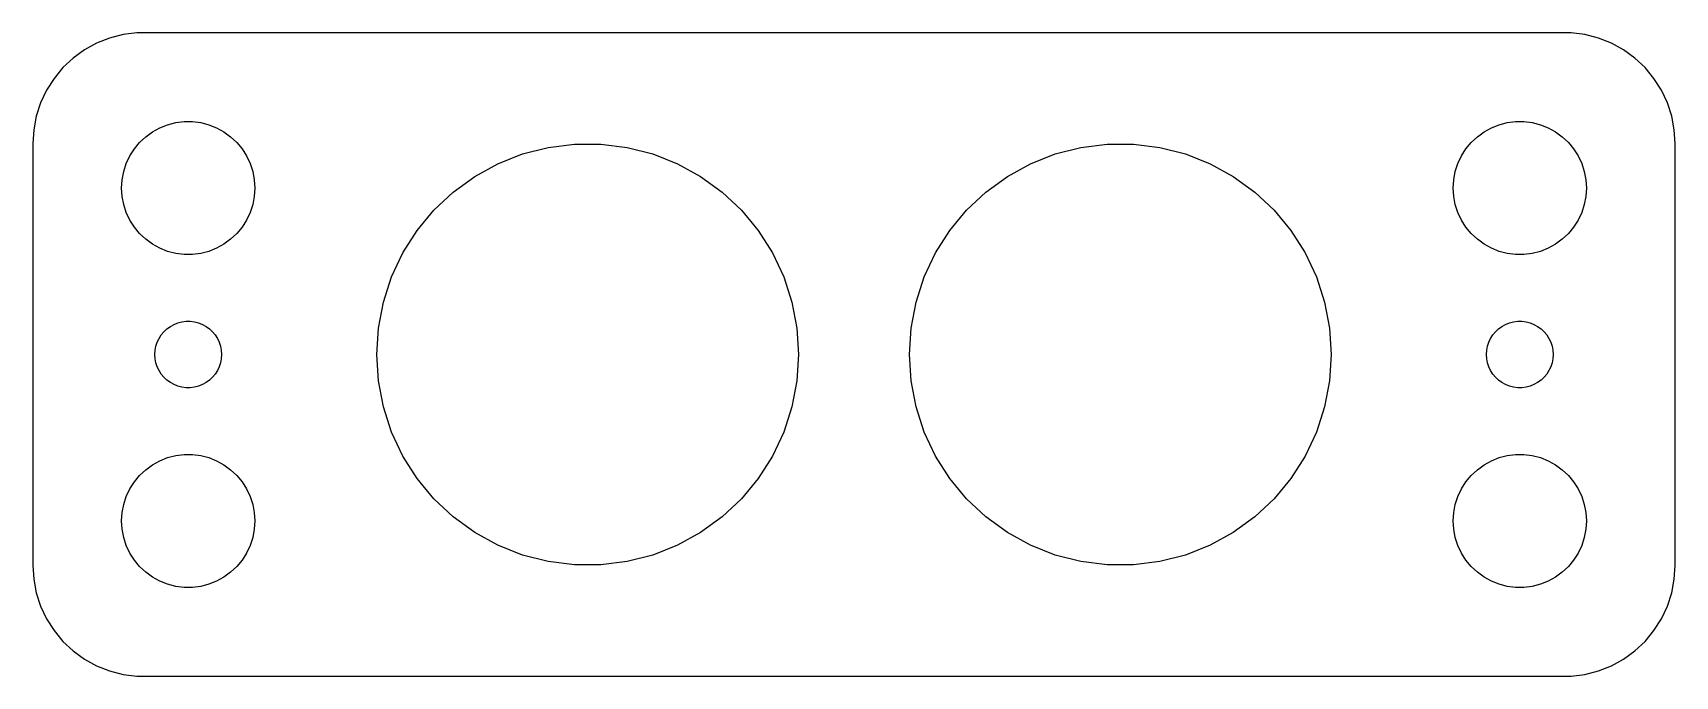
# Model space of a CAD drawing. Header units: metres. Extents: x -37 to 37, y -14.5 to 14.5.
import ezdxf

# ---------------------------------------------------------------- set-up
doc = ezdxf.new("R2010")
doc.units = ezdxf.units.M

msp = doc.modelspace()

# ---------------------------------------------------------------- linework, layer by layer
for p, q in [((-33.5451, 14.2553), (-34.1289, 14.0241)), ((-32.9369, 14.4114), (-33.5451, 14.2553)), ((-32.3139, 14.4901), (-32.9369, 14.4114)), ((32.3139, 14.4901), (-32.3139, 14.4901)), ((32.9369, 14.4114), (32.3139, 14.4901)), ((33.5451, 14.2553), (32.9369, 14.4114)), ((34.1289, 14.0241), (33.5451, 14.2553)), ((-35.1871, 13.3526), (-35.6448, 12.9227)), ((-34.6791, 13.7216), (-35.1871, 13.3526)), ((-34.1289, 14.0241), (-34.6791, 13.7216)), ((34.6791, 13.7216), (34.1289, 14.0241)), ((35.1871, 13.3526), (34.6791, 13.7216)), ((35.6448, 12.9227), (35.1871, 13.3526)), ((-35.6448, 12.9227), (-36.0451, 12.4389)), ((36.0451, 12.4389), (35.6448, 12.9227)), ((-36.3815, 11.9088), (-36.6489, 11.3406)), ((-36.0451, 12.4389), (-36.3815, 11.9088)), ((36.3815, 11.9088), (36.0451, 12.4389)), ((36.6489, 11.3406), (36.3815, 11.9088)), ((-36.6489, 11.3406), (-36.8429, 10.7434)), ((36.8429, 10.7434), (36.6489, 11.3406)), ((-36.8429, 10.7434), (-36.9606, 10.1267)), ((-30.927, 10.3532), (-30.5621, 10.4469)), ((-30.5621, 10.4469), (-30.1884, 10.4941)), ((-30.1884, 10.4941), (-29.8116, 10.4941)), ((-29.8116, 10.4941), (-29.4379, 10.4469)), ((-29.4379, 10.4469), (-29.0729, 10.3532)), ((29.0729, 10.3532), (29.4379, 10.4469)), ((29.4379, 10.4469), (29.8116, 10.4941)), ((29.8116, 10.4941), (30.1884, 10.4941)), ((30.1884, 10.4941), (30.5621, 10.4469)), ((30.5621, 10.4469), (30.927, 10.3532)), ((36.9606, 10.1267), (36.8429, 10.7434)), ((-36.9606, 10.1267), (-37, 9.5)), ((-32.1869, 9.55363), (-31.9123, 9.81154)), ((-31.9123, 9.81154), (-31.6075, 10.033)), ((-31.6075, 10.033), (-31.2773, 10.2145)), ((-31.2773, 10.2145), (-30.927, 10.3532)), ((-29.0729, 10.3532), (-28.7227, 10.2145)), ((-28.7227, 10.2145), (-28.3925, 10.033)), ((-28.3925, 10.033), (-28.0877, 9.81154)), ((-28.0877, 9.81154), (-27.8131, 9.55363)), ((27.8131, 9.55363), (28.0877, 9.81154)), ((28.0877, 9.81154), (28.3925, 10.033)), ((28.3925, 10.033), (28.7227, 10.2145)), ((28.7227, 10.2145), (29.0729, 10.3532)), ((30.927, 10.3532), (31.2773, 10.2145)), ((31.2773, 10.2145), (31.6075, 10.033)), ((31.6075, 10.033), (31.9123, 9.81154)), ((31.9123, 9.81154), (32.1869, 9.55363)), ((37, 9.5), (36.9606, 10.1267)), ((-37, 9.5), (-37, -9.5)), ((-32.7893, 8.60437), (-32.6289, 8.94525)), ((-32.6289, 8.94525), (-32.427, 9.26335)), ((-32.427, 9.26335), (-32.1869, 9.55363)), ((-27.8131, 9.55363), (-27.5729, 9.26335)), ((-27.5729, 9.26335), (-27.3711, 8.94525)), ((-27.3711, 8.94525), (-27.2107, 8.60437)), ((-16.0449, 8.59586), (-14.9357, 9.03503)), ((-14.9357, 9.03503), (-13.7801, 9.33173)), ((-13.7801, 9.33173), (-12.5965, 9.48125)), ((-12.5965, 9.48125), (-11.4035, 9.48125)), ((-11.4035, 9.48125), (-10.2199, 9.33173)), ((-10.2199, 9.33173), (-9.06433, 9.03503)), ((-9.06433, 9.03503), (-7.95509, 8.59586)), ((7.95509, 8.59586), (9.06433, 9.03503)), ((9.06433, 9.03503), (10.2199, 9.33173)), ((10.2199, 9.33173), (11.4035, 9.48125)), ((11.4035, 9.48125), (12.5965, 9.48125)), ((12.5965, 9.48125), (13.7801, 9.33173)), ((13.7801, 9.33173), (14.9357, 9.03503)), ((14.9357, 9.03503), (16.0449, 8.59586)), ((27.2107, 8.60437), (27.3711, 8.94525)), ((27.3711, 8.94525), (27.5729, 9.26335)), ((27.5729, 9.26335), (27.8131, 9.55363)), ((32.1869, 9.55363), (32.427, 9.26335)), ((32.427, 9.26335), (32.6289, 8.94525)), ((32.6289, 8.94525), (32.7893, 8.60437)), ((37, -9.5), (37, 9.5)), ((-32.9763, 7.87599), (-32.9057, 8.24606)), ((-32.9057, 8.24606), (-32.7893, 8.60437)), ((-27.2107, 8.60437), (-27.0942, 8.24606)), ((-27.0942, 8.24606), (-27.0237, 7.87599)), ((-17.0903, 8.0211), (-16.0449, 8.59586)), ((-7.95509, 8.59586), (-6.90964, 8.0211)), ((6.90964, 8.0211), (7.95509, 8.59586)), ((16.0449, 8.59586), (17.0903, 8.0211)), ((27.0237, 7.87599), (27.0942, 8.24606)), ((27.0942, 8.24606), (27.2107, 8.60437)), ((32.7893, 8.60437), (32.9057, 8.24606)), ((32.9057, 8.24606), (32.9763, 7.87599)), ((-33, 7.5), (-32.9763, 7.87599)), ((-32.9763, 7.12399), (-33, 7.5)), ((-27.0237, 7.87599), (-27, 7.5)), ((-27, 7.5), (-27.0237, 7.12399)), ((-18.0555, 7.31987), (-17.0903, 8.0211)), ((-6.90964, 8.0211), (-5.94446, 7.31987)), ((5.94446, 7.31987), (6.90964, 8.0211)), ((17.0903, 8.0211), (18.0555, 7.31987)), ((27, 7.5), (27.0237, 7.87599)), ((27.0237, 7.12399), (27, 7.5)), ((32.9763, 7.87599), (33, 7.5)), ((33, 7.5), (32.9763, 7.12399)), ((-32.9057, 6.75392), (-32.9763, 7.12399)), ((-32.7893, 6.39561), (-32.9057, 6.75392)), ((-27.0942, 6.75392), (-27.2107, 6.39561)), ((-27.0237, 7.12399), (-27.0942, 6.75392)), ((-18.9252, 6.50319), (-18.0555, 7.31987)), ((-5.94446, 7.31987), (-5.07478, 6.50319)), ((5.07478, 6.50319), (5.94446, 7.31987)), ((18.0555, 7.31987), (18.9252, 6.50319)), ((27.0942, 6.75392), (27.0237, 7.12399)), ((27.2107, 6.39561), (27.0942, 6.75392)), ((32.9057, 6.75392), (32.7893, 6.39561)), ((32.9763, 7.12399), (32.9057, 6.75392)), ((-32.6289, 6.05473), (-32.7893, 6.39561)), ((-32.427, 5.73663), (-32.6289, 6.05473)), ((-27.3711, 6.05473), (-27.5729, 5.73663)), ((-27.2107, 6.39561), (-27.3711, 6.05473)), ((-19.6857, 5.58395), (-18.9252, 6.50319)), ((-5.07478, 6.50319), (-4.31433, 5.58395)), ((4.31433, 5.58395), (5.07478, 6.50319)), ((18.9252, 6.50319), (19.6857, 5.58395)), ((27.3711, 6.05473), (27.2107, 6.39561)), ((27.5729, 5.73663), (27.3711, 6.05473)), ((32.6289, 6.05473), (32.427, 5.73663)), ((32.7893, 6.39561), (32.6289, 6.05473)), ((-32.1869, 5.44635), (-32.427, 5.73663)), ((-31.9123, 5.18845), (-32.1869, 5.44635)), ((-31.6075, 4.96701), (-31.9123, 5.18845)), ((-28.0877, 5.18845), (-28.3925, 4.96701)), ((-27.8131, 5.44635), (-28.0877, 5.18845)), ((-27.5729, 5.73663), (-27.8131, 5.44635)), ((-20.3249, 4.57664), (-19.6857, 5.58395)), ((-4.31433, 5.58395), (-3.67508, 4.57664)), ((3.67508, 4.57664), (4.31433, 5.58395)), ((19.6857, 5.58395), (20.3249, 4.57664)), ((27.8131, 5.44635), (27.5729, 5.73663)), ((28.0877, 5.18845), (27.8131, 5.44635)), ((28.3925, 4.96701), (28.0877, 5.18845)), ((31.9123, 5.18845), (31.6075, 4.96701)), ((32.1869, 5.44635), (31.9123, 5.18845)), ((32.427, 5.73663), (32.1869, 5.44635)), ((-31.2773, 4.78551), (-31.6075, 4.96701)), ((-30.927, 4.64682), (-31.2773, 4.78551)), ((-30.5621, 4.55313), (-30.927, 4.64682)), ((-30.1884, 4.50591), (-30.5621, 4.55313)), ((-29.8116, 4.50591), (-30.1884, 4.50591)), ((-29.4379, 4.55313), (-29.8116, 4.50591)), ((-29.0729, 4.64682), (-29.4379, 4.55313)), ((-28.7227, 4.78551), (-29.0729, 4.64682)), ((-28.3925, 4.96701), (-28.7227, 4.78551)), ((-20.8329, 3.49718), (-20.3249, 4.57664)), ((-3.67508, 4.57664), (-3.16711, 3.49718)), ((3.16711, 3.49718), (3.67508, 4.57664)), ((20.3249, 4.57664), (20.8329, 3.49718)), ((28.7227, 4.78551), (28.3925, 4.96701)), ((29.0729, 4.64682), (28.7227, 4.78551)), ((29.4379, 4.55313), (29.0729, 4.64682)), ((29.8116, 4.50591), (29.4379, 4.55313)), ((30.1884, 4.50591), (29.8116, 4.50591)), ((30.5621, 4.55313), (30.1884, 4.50591)), ((30.927, 4.64682), (30.5621, 4.55313)), ((31.2773, 4.78551), (30.927, 4.64682)), ((31.6075, 4.96701), (31.2773, 4.78551)), ((-21.2015, 2.36255), (-20.8329, 3.49718)), ((-3.16711, 3.49718), (-2.79845, 2.36255)), ((2.79845, 2.36255), (3.16711, 3.49718)), ((20.8329, 3.49718), (21.2015, 2.36255)), ((-21.4251, 1.19066), (-21.2015, 2.36255)), ((-2.79845, 2.36255), (-2.57491, 1.19066)), ((2.57491, 1.19066), (2.79845, 2.36255)), ((21.2015, 2.36255), (21.4251, 1.19066)), ((-30.2811, 1.47342), (-30.0942, 1.49704)), ((-30.0942, 1.49704), (-29.9058, 1.49704)), ((-29.9058, 1.49704), (-29.7189, 1.47342)), ((29.7189, 1.47342), (29.9058, 1.49704)), ((29.9058, 1.49704), (30.0942, 1.49704)), ((30.0942, 1.49704), (30.2811, 1.47342)), ((-31.3145, 0.722626), (-31.2135, 0.881668)), ((-31.2135, 0.881668), (-31.0934, 1.02681)), ((-31.0934, 1.02681), (-30.9561, 1.15576)), ((-30.9561, 1.15576), (-30.8037, 1.26648)), ((-30.8037, 1.26648), (-30.6387, 1.35724)), ((-30.6387, 1.35724), (-30.4635, 1.42657)), ((-30.4635, 1.42657), (-30.2811, 1.47342)), ((-29.7189, 1.47342), (-29.5365, 1.42657)), ((-29.5365, 1.42657), (-29.3613, 1.35724)), ((-29.3613, 1.35724), (-29.1963, 1.26648)), ((-29.1963, 1.26648), (-29.0439, 1.15576)), ((-29.0439, 1.15576), (-28.9065, 1.02681)), ((-28.9065, 1.02681), (-28.7865, 0.881668)), ((-28.7865, 0.881668), (-28.6855, 0.722626)), ((-21.5, 0), (-21.4251, 1.19066)), ((-2.57491, 1.19066), (-2.5, 0)), ((2.5, 0), (2.57491, 1.19066)), ((21.4251, 1.19066), (21.5, 0)), ((28.6855, 0.722626), (28.7865, 0.881668)), ((28.7865, 0.881668), (28.9065, 1.02681)), ((28.9065, 1.02681), (29.0439, 1.15576)), ((29.0439, 1.15576), (29.1963, 1.26648)), ((29.1963, 1.26648), (29.3613, 1.35724)), ((29.3613, 1.35724), (29.5365, 1.42657)), ((29.5365, 1.42657), (29.7189, 1.47342)), ((30.2811, 1.47342), (30.4635, 1.42657)), ((30.4635, 1.42657), (30.6387, 1.35724)), ((30.6387, 1.35724), (30.8037, 1.26648)), ((30.8037, 1.26648), (30.9561, 1.15576)), ((30.9561, 1.15576), (31.0934, 1.02681)), ((31.0934, 1.02681), (31.2135, 0.881668)), ((31.2135, 0.881668), (31.3145, 0.722626)), ((-31.5, 0), (-31.4882, 0.187988)), ((-31.4882, -0.187988), (-31.5, 0)), ((-31.4882, 0.187988), (-31.4529, 0.373032)), ((-31.4529, 0.373032), (-31.3947, 0.552185)), ((-31.3947, 0.552185), (-31.3145, 0.722626)), ((-28.6855, 0.722626), (-28.6053, 0.552185)), ((-28.6053, 0.552185), (-28.5471, 0.373032)), ((-28.5471, 0.373032), (-28.5118, 0.187988)), ((-28.5118, 0.187988), (-28.5, 0)), ((-28.5, 0), (-28.5118, -0.187988)), ((-21.4251, -1.19066), (-21.5, 0)), ((-2.5, 0), (-2.57491, -1.19066)), ((2.57491, -1.19066), (2.5, 0)), ((21.5, 0), (21.4251, -1.19066)), ((28.5, 0), (28.5118, 0.187988)), ((28.5118, -0.187988), (28.5, 0)), ((28.5118, 0.187988), (28.5471, 0.373032)), ((28.5471, 0.373032), (28.6053, 0.552185)), ((28.6053, 0.552185), (28.6855, 0.722626)), ((31.3145, 0.722626), (31.3947, 0.552185)), ((31.3947, 0.552185), (31.4529, 0.373032)), ((31.4529, 0.373032), (31.4882, 0.187988)), ((31.4882, 0.187988), (31.5, 0)), ((31.5, 0), (31.4882, -0.187988)), ((-31.4529, -0.373032), (-31.4882, -0.187988)), ((-31.3947, -0.552185), (-31.4529, -0.373032)), ((-31.3145, -0.722626), (-31.3947, -0.552185)), ((-31.2135, -0.881668), (-31.3145, -0.722626)), ((-28.6855, -0.722626), (-28.7865, -0.881668)), ((-28.6053, -0.552185), (-28.6855, -0.722626)), ((-28.5471, -0.373032), (-28.6053, -0.552185)), ((-28.5118, -0.187988), (-28.5471, -0.373032)), ((28.5471, -0.373032), (28.5118, -0.187988)), ((28.6053, -0.552185), (28.5471, -0.373032)), ((28.6855, -0.722626), (28.6053, -0.552185)), ((28.7865, -0.881668), (28.6855, -0.722626)), ((31.3145, -0.722626), (31.2135, -0.881668)), ((31.3947, -0.552185), (31.3145, -0.722626)), ((31.4529, -0.373032), (31.3947, -0.552185)), ((31.4882, -0.187988), (31.4529, -0.373032)), ((-31.0934, -1.02681), (-31.2135, -0.881668)), ((-30.9561, -1.15576), (-31.0934, -1.02681)), ((-30.8037, -1.26648), (-30.9561, -1.15576)), ((-30.6387, -1.35724), (-30.8037, -1.26648)), ((-30.4635, -1.42657), (-30.6387, -1.35724)), ((-30.2811, -1.47342), (-30.4635, -1.42657)), ((-30.0942, -1.49704), (-30.2811, -1.47342)), ((-29.7189, -1.47342), (-29.9058, -1.49704)), ((-29.5365, -1.42657), (-29.7189, -1.47342)), ((-29.3613, -1.35724), (-29.5365, -1.42657)), ((-29.1963, -1.26648), (-29.3613, -1.35724)), ((-29.0439, -1.15576), (-29.1963, -1.26648)), ((-28.9065, -1.02681), (-29.0439, -1.15576)), ((-28.7865, -0.881668), (-28.9065, -1.02681)), ((-21.2015, -2.36255), (-21.4251, -1.19066)), ((-2.57491, -1.19066), (-2.79845, -2.36255)), ((2.79845, -2.36255), (2.57491, -1.19066)), ((21.4251, -1.19066), (21.2015, -2.36255)), ((28.9065, -1.02681), (28.7865, -0.881668)), ((29.0439, -1.15576), (28.9065, -1.02681)), ((29.1963, -1.26648), (29.0439, -1.15576)), ((29.3613, -1.35724), (29.1963, -1.26648)), ((29.5365, -1.42657), (29.3613, -1.35724)), ((29.7189, -1.47342), (29.5365, -1.42657)), ((29.9058, -1.49704), (29.7189, -1.47342)), ((30.2811, -1.47342), (30.0942, -1.49704)), ((30.4635, -1.42657), (30.2811, -1.47342)), ((30.6387, -1.35724), (30.4635, -1.42657)), ((30.8037, -1.26648), (30.6387, -1.35724)), ((30.9561, -1.15576), (30.8037, -1.26648)), ((31.0934, -1.02681), (30.9561, -1.15576)), ((31.2135, -0.881668), (31.0934, -1.02681)), ((-29.9058, -1.49704), (-30.0942, -1.49704)), ((30.0942, -1.49704), (29.9058, -1.49704)), ((-20.8329, -3.49718), (-21.2015, -2.36255)), ((-2.79845, -2.36255), (-3.16711, -3.49718)), ((3.16711, -3.49718), (2.79845, -2.36255)), ((21.2015, -2.36255), (20.8329, -3.49718)), ((-20.3249, -4.57664), (-20.8329, -3.49718)), ((-3.16711, -3.49718), (-3.67508, -4.57664)), ((3.67508, -4.57664), (3.16711, -3.49718)), ((20.8329, -3.49718), (20.3249, -4.57664)), ((-31.9123, -5.18845), (-31.6075, -4.96701)), ((-31.6075, -4.96701), (-31.2773, -4.78551)), ((-31.2773, -4.78551), (-30.927, -4.64682)), ((-30.927, -4.64682), (-30.5621, -4.55313)), ((-30.5621, -4.55313), (-30.1884, -4.50591)), ((-30.1884, -4.50591), (-29.8116, -4.50591)), ((-29.8116, -4.50591), (-29.4379, -4.55313)), ((-29.4379, -4.55313), (-29.0729, -4.64682)), ((-29.0729, -4.64682), (-28.7227, -4.78551)), ((-28.7227, -4.78551), (-28.3925, -4.96701)), ((-28.3925, -4.96701), (-28.0877, -5.18845)), ((-19.6857, -5.58395), (-20.3249, -4.57664)), ((-3.67508, -4.57664), (-4.31433, -5.58395)), ((4.31433, -5.58395), (3.67508, -4.57664)), ((20.3249, -4.57664), (19.6857, -5.58395)), ((28.0877, -5.18845), (28.3925, -4.96701)), ((28.3925, -4.96701), (28.7227, -4.78551)), ((28.7227, -4.78551), (29.0729, -4.64682)), ((29.0729, -4.64682), (29.4379, -4.55313)), ((29.4379, -4.55313), (29.8116, -4.50591)), ((29.8116, -4.50591), (30.1884, -4.50591)), ((30.1884, -4.50591), (30.5621, -4.55313)), ((30.5621, -4.55313), (30.927, -4.64682)), ((30.927, -4.64682), (31.2773, -4.78551)), ((31.2773, -4.78551), (31.6075, -4.96701)), ((31.6075, -4.96701), (31.9123, -5.18845)), ((-32.6289, -6.05473), (-32.427, -5.73663)), ((-32.427, -5.73663), (-32.1869, -5.44635)), ((-32.1869, -5.44635), (-31.9123, -5.18845)), ((-28.0877, -5.18845), (-27.8131, -5.44635)), ((-27.8131, -5.44635), (-27.5729, -5.73663)), ((-27.5729, -5.73663), (-27.3711, -6.05473)), ((-18.9252, -6.50319), (-19.6857, -5.58395)), ((-4.31433, -5.58395), (-5.07478, -6.50319)), ((5.07478, -6.50319), (4.31433, -5.58395)), ((19.6857, -5.58395), (18.9252, -6.50319)), ((27.3711, -6.05473), (27.5729, -5.73663)), ((27.5729, -5.73663), (27.8131, -5.44635)), ((27.8131, -5.44635), (28.0877, -5.18845)), ((31.9123, -5.18845), (32.1869, -5.44635)), ((32.1869, -5.44635), (32.427, -5.73663)), ((32.427, -5.73663), (32.6289, -6.05473)), ((-32.9057, -6.75392), (-32.7893, -6.39561)), ((-32.7893, -6.39561), (-32.6289, -6.05473)), ((-27.3711, -6.05473), (-27.2107, -6.39561)), ((-27.2107, -6.39561), (-27.0942, -6.75392)), ((-18.0555, -7.31987), (-18.9252, -6.50319)), ((-5.07478, -6.50319), (-5.94446, -7.31987)), ((5.94446, -7.31987), (5.07478, -6.50319)), ((18.9252, -6.50319), (18.0555, -7.31987)), ((27.0942, -6.75392), (27.2107, -6.39561)), ((27.2107, -6.39561), (27.3711, -6.05473)), ((32.6289, -6.05473), (32.7893, -6.39561)), ((32.7893, -6.39561), (32.9057, -6.75392)), ((-33, -7.5), (-32.9763, -7.12399)), ((-32.9763, -7.12399), (-32.9057, -6.75392)), ((-27.0942, -6.75392), (-27.0237, -7.12399)), ((-27.0237, -7.12399), (-27, -7.5)), ((-17.0903, -8.0211), (-18.0555, -7.31987)), ((-5.94446, -7.31987), (-6.90964, -8.0211)), ((6.90964, -8.0211), (5.94446, -7.31987)), ((18.0555, -7.31987), (17.0903, -8.0211)), ((27, -7.5), (27.0237, -7.12399)), ((27.0237, -7.12399), (27.0942, -6.75392)), ((32.9057, -6.75392), (32.9763, -7.12399)), ((32.9763, -7.12399), (33, -7.5)), ((-32.9763, -7.87599), (-33, -7.5)), ((-32.9057, -8.24606), (-32.9763, -7.87599)), ((-27.0237, -7.87599), (-27.0942, -8.24606)), ((-27, -7.5), (-27.0237, -7.87599)), ((-16.0449, -8.59586), (-17.0903, -8.0211)), ((-6.90964, -8.0211), (-7.95509, -8.59586)), ((7.95509, -8.59586), (6.90964, -8.0211)), ((17.0903, -8.0211), (16.0449, -8.59586)), ((27.0237, -7.87599), (27, -7.5)), ((27.0942, -8.24606), (27.0237, -7.87599)), ((32.9763, -7.87599), (32.9057, -8.24606)), ((33, -7.5), (32.9763, -7.87599)), ((-32.7893, -8.60437), (-32.9057, -8.24606)), ((-32.6289, -8.94525), (-32.7893, -8.60437)), ((-27.2107, -8.60437), (-27.3711, -8.94525)), ((-27.0942, -8.24606), (-27.2107, -8.60437)), ((-14.9357, -9.03503), (-16.0449, -8.59586)), ((-7.95509, -8.59586), (-9.06433, -9.03503)), ((9.06433, -9.03503), (7.95509, -8.59586)), ((16.0449, -8.59586), (14.9357, -9.03503)), ((27.2107, -8.60437), (27.0942, -8.24606)), ((27.3711, -8.94525), (27.2107, -8.60437)), ((32.7893, -8.60437), (32.6289, -8.94525)), ((32.9057, -8.24606), (32.7893, -8.60437)), ((-37, -9.5), (-36.9606, -10.1267)), ((-32.427, -9.26335), (-32.6289, -8.94525)), ((-32.1869, -9.55363), (-32.427, -9.26335)), ((-31.9123, -9.81154), (-32.1869, -9.55363)), ((-27.8131, -9.55363), (-28.0877, -9.81154)), ((-27.5729, -9.26335), (-27.8131, -9.55363)), ((-27.3711, -8.94525), (-27.5729, -9.26335)), ((-13.7801, -9.33173), (-14.9357, -9.03503)), ((-12.5965, -9.48125), (-13.7801, -9.33173)), ((-11.4035, -9.48125), (-12.5965, -9.48125)), ((-10.2199, -9.33173), (-11.4035, -9.48125)), ((-9.06433, -9.03503), (-10.2199, -9.33173)), ((10.2199, -9.33173), (9.06433, -9.03503)), ((11.4035, -9.48125), (10.2199, -9.33173)), ((12.5965, -9.48125), (11.4035, -9.48125)), ((13.7801, -9.33173), (12.5965, -9.48125)), ((14.9357, -9.03503), (13.7801, -9.33173)), ((27.5729, -9.26335), (27.3711, -8.94525)), ((27.8131, -9.55363), (27.5729, -9.26335)), ((28.0877, -9.81154), (27.8131, -9.55363)), ((32.1869, -9.55363), (31.9123, -9.81154)), ((32.427, -9.26335), (32.1869, -9.55363)), ((32.6289, -8.94525), (32.427, -9.26335)), ((36.9606, -10.1267), (37, -9.5)), ((-36.9606, -10.1267), (-36.8429, -10.7434)), ((-31.6075, -10.033), (-31.9123, -9.81154)), ((-31.2773, -10.2145), (-31.6075, -10.033)), ((-30.927, -10.3532), (-31.2773, -10.2145)), ((-30.5621, -10.4469), (-30.927, -10.3532)), ((-29.0729, -10.3532), (-29.4379, -10.4469)), ((-28.7227, -10.2145), (-29.0729, -10.3532)), ((-28.3925, -10.033), (-28.7227, -10.2145)), ((-28.0877, -9.81154), (-28.3925, -10.033)), ((28.3925, -10.033), (28.0877, -9.81154)), ((28.7227, -10.2145), (28.3925, -10.033)), ((29.0729, -10.3532), (28.7227, -10.2145)), ((29.4379, -10.4469), (29.0729, -10.3532)), ((30.927, -10.3532), (30.5621, -10.4469)), ((31.2773, -10.2145), (30.927, -10.3532)), ((31.6075, -10.033), (31.2773, -10.2145)), ((31.9123, -9.81154), (31.6075, -10.033)), ((36.8429, -10.7434), (36.9606, -10.1267)), ((-36.8429, -10.7434), (-36.6489, -11.3406)), ((-30.1884, -10.4941), (-30.5621, -10.4469)), ((-29.8116, -10.4941), (-30.1884, -10.4941)), ((-29.4379, -10.4469), (-29.8116, -10.4941)), ((29.8116, -10.4941), (29.4379, -10.4469)), ((30.1884, -10.4941), (29.8116, -10.4941)), ((30.5621, -10.4469), (30.1884, -10.4941)), ((36.6489, -11.3406), (36.8429, -10.7434)), ((-36.6489, -11.3406), (-36.3815, -11.9088)), ((36.3815, -11.9088), (36.6489, -11.3406)), ((-36.3815, -11.9088), (-36.0451, -12.4389)), ((-36.0451, -12.4389), (-35.6448, -12.9227)), ((35.6448, -12.9227), (36.0451, -12.4389)), ((36.0451, -12.4389), (36.3815, -11.9088)), ((-35.6448, -12.9227), (-35.1871, -13.3526)), ((35.1871, -13.3526), (35.6448, -12.9227)), ((-35.1871, -13.3526), (-34.6791, -13.7216)), ((-34.6791, -13.7216), (-34.1289, -14.0241)), ((-34.1289, -14.0241), (-33.5451, -14.2553)), ((33.5451, -14.2553), (34.1289, -14.0241)), ((34.1289, -14.0241), (34.6791, -13.7216)), ((34.6791, -13.7216), (35.1871, -13.3526)), ((-33.5451, -14.2553), (-32.9369, -14.4114)), ((-32.9369, -14.4114), (-32.3139, -14.4901)), ((-32.3139, -14.4901), (32.3139, -14.4901)), ((32.3139, -14.4901), (32.9369, -14.4114)), ((32.9369, -14.4114), (33.5451, -14.2553))]:
    msp.add_line(p, q)

doc.saveas('drawing.dxf')
